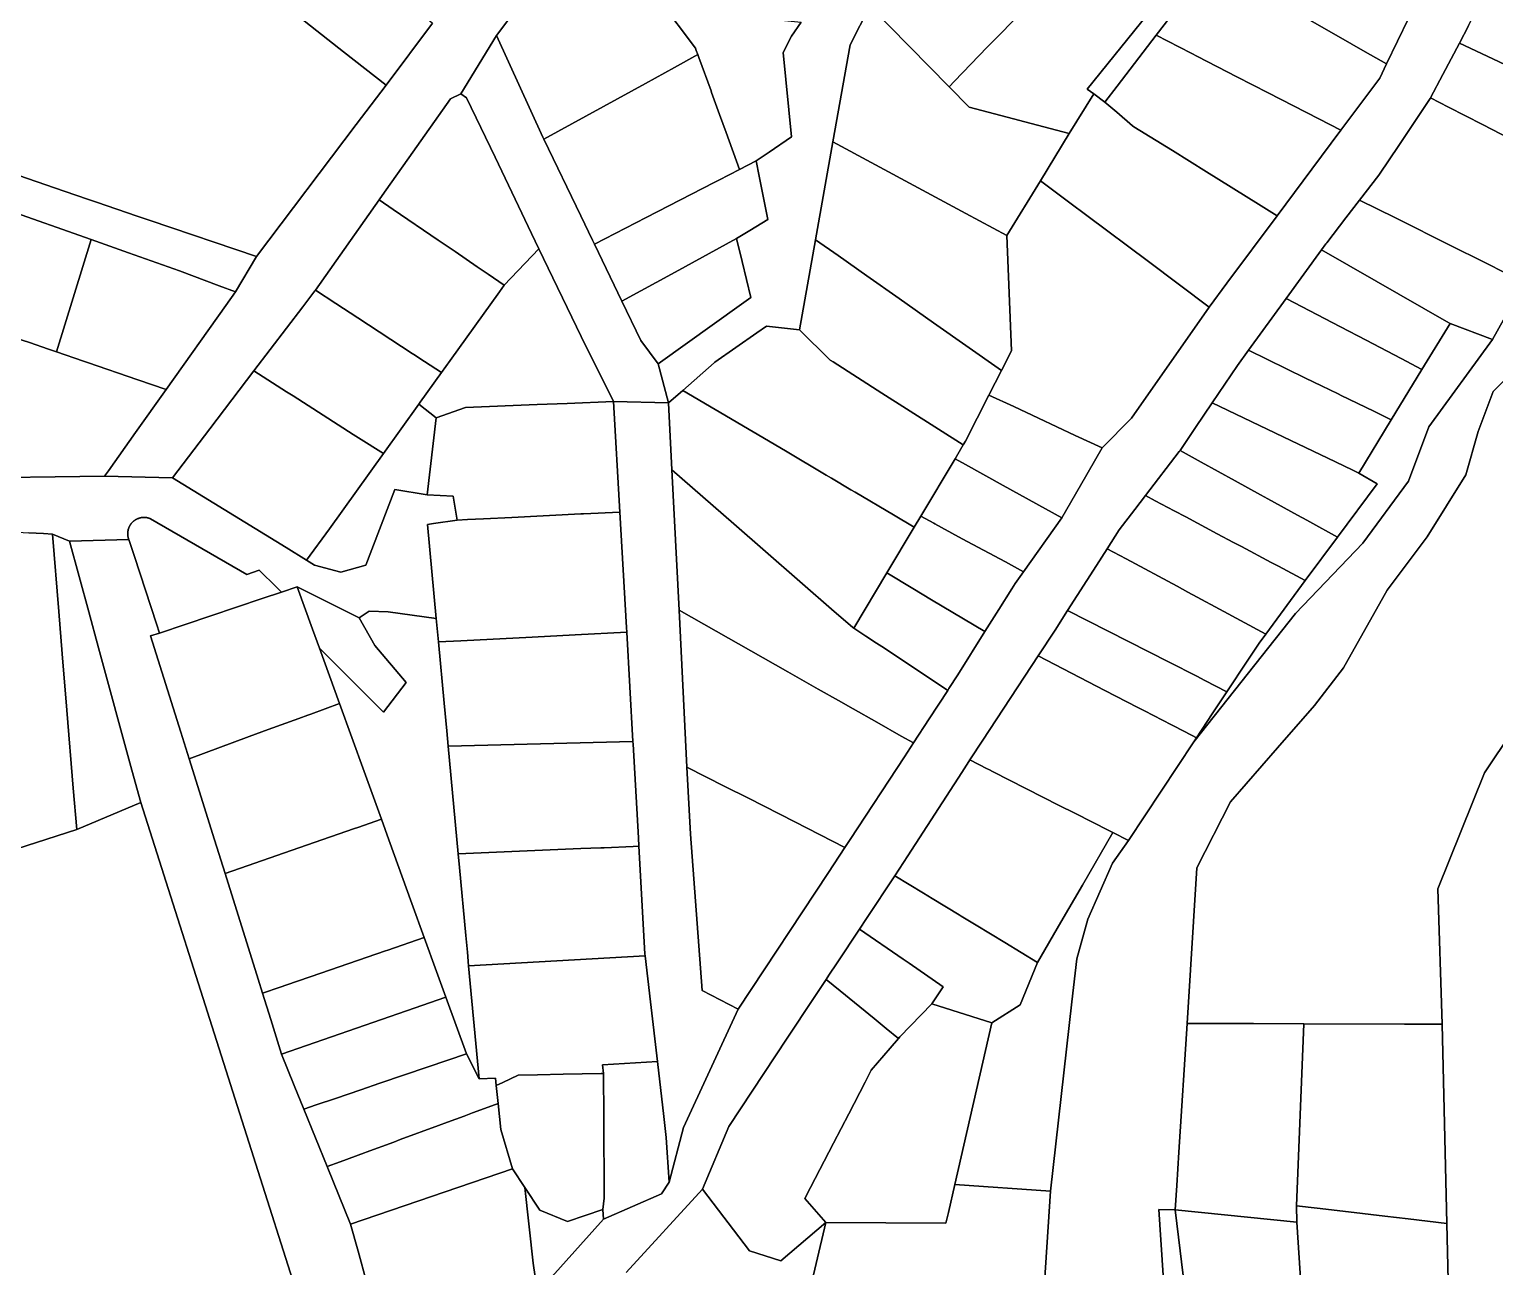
# Model space of a CAD drawing. Header units: inches. Extents: x 469449 to 472390, y 1000542 to 1004361.
# Drawn here: x 470752 to 470988.2, y 1001834.2 to 1002033.8 of the extents above; entities that cross this region are included whole.
import ezdxf

# ---------------------------------------------------------------- set-up
doc = ezdxf.new("R2010")
doc.units = ezdxf.units.IN
doc.header["$MEASUREMENT"] = 0
doc.layers.add('Gulele_10_07_New_Parcel', color=7, linetype='Continuous')

msp = doc.modelspace()

# ---------------------------------------------------------------- linework, layer by layer
at = {"layer": 'Gulele_10_07_New_Parcel'}
for points in [[(470950.44, 1002058.22), (470946.91, 1002055.41), (470944.09, 1002051.16), (470941.6, 1002044.83), (470941.26, 1002044.27), (470936.75, 1002036.85), (470933.63, 1002032.79), (470927.34, 1002024.6), (470925.36, 1002022.02), (470923.58, 1002023.34), (470922.55, 1002024.11), (470933.36, 1002037.55), (470930.19, 1002041), (470938.59, 1002049.94), (470947.86, 1002059.8)], [(470901.15, 1002025.38), (470900.29, 1002024.48), (470887.47, 1002037.48), (470887.56, 1002037.65), (470897.27, 1002049.04), (470900.69, 1002053.04), (470901.4, 1002053.79), (470904.6, 1002050.51), (470908.97, 1002046.03), (470910.3, 1002044.67), (470912.26, 1002042.66), (470915.06, 1002039.79), (470908.64, 1002033.14), (470906.43, 1002030.85)], [(470851.33, 1002025.04), (470834.94, 1002016.03), (470834.79, 1002016.34), (470827.29, 1002032.73), (470839.97, 1002049.68), (470850.34, 1002041.5), (470852.59, 1002039.72), (470852.72, 1002039.56), (470853.62, 1002038.36), (470859.38, 1002030.71), (470859.51, 1002030.35), (470859.76, 1002029.67), (470856.01, 1002027.61)], [(470977.85, 1002042.88), (470970.78, 1002028.16), (470967.36, 1002030.12), (470963.06, 1002032.58), (470959.91, 1002034.38), (470955.54, 1002036.87), (470960.38, 1002045.57), (470962.52, 1002049.43), (470963.39, 1002050.97), (470974.96, 1002044.49)], [(470817.02, 1002034.72), (470809.51, 1002024.77), (470802.67, 1002030.13), (470798.33, 1002033.53), (470795.29, 1002035.92), (470797.5, 1002038.7), (470804.88, 1002048), (470806.69, 1002044.18), (470807.01, 1002043.5)], [(470923.58, 1002023.34), (470919.65, 1002016.94), (470903.5, 1002021.22), (470900.29, 1002024.48), (470901.15, 1002025.38), (470906.43, 1002030.85), (470908.64, 1002033.14), (470915.06, 1002039.79), (470917.54, 1002042.35), (470923.04, 1002048.05), (470923.21, 1002047.89), (470924.11, 1002047), (470928.81, 1002042.37), (470930.19, 1002041), (470933.36, 1002037.55), (470922.55, 1002024.11)], [(471013.4, 1002030.3), (471005.53, 1002020.67), (471000.21, 1002023.18), (470996.84, 1002024.78), (470989.07, 1002028.45), (470988.83, 1002028.56), (470982.53, 1002031.54), (470984.01, 1002034.33), (470990.86, 1002048.66), (471020, 1002039.03), (471018.51, 1002036.56)], [(470969.69, 1002025.89), (470963.41, 1002017.47), (470959.88, 1002019.29), (470951.68, 1002023.51), (470946.64, 1002026.1), (470940.33, 1002029.35), (470939.28, 1002029.88), (470933.63, 1002032.79), (470936.75, 1002036.85), (470941.26, 1002044.27), (470941.6, 1002044.83), (470941.98, 1002044.62), (470946.91, 1002041.8), (470949.23, 1002040.48), (470955.54, 1002036.87), (470959.91, 1002034.38), (470963.06, 1002032.58), (470967.36, 1002030.12), (470970.78, 1002028.16)], [(470869.18, 1002012.54), (470866.5, 1002011.16), (470864.32, 1002017.13), (470863.28, 1002020.01), (470861.98, 1002023.57), (470861.89, 1002023.81), (470859.92, 1002029.23), (470859.76, 1002029.67), (470859.51, 1002030.35), (470859.38, 1002030.71), (470853.62, 1002038.36), (470852.72, 1002039.56), (470855.07, 1002042.31), (470856.37, 1002041.09), (470861.01, 1002036.76), (470861.39, 1002036.4), (470876.41, 1002034.88), (470874.88, 1002032.67), (470873.51, 1002030), (470874.88, 1002016.43), (470871.27, 1002013.96)], [(470914.99, 1002009.34), (470909.57, 1002000.49), (470902.98, 1002004.04), (470895.27, 1002008.19), (470881.54, 1002015.59), (470884.32, 1002031.24), (470887.47, 1002037.48), (470900.29, 1002024.48), (470903.5, 1002021.22), (470919.65, 1002016.94)], [(470834.94, 1002016.03), (470840.9, 1002003.68), (470842.78, 1001999.76), (470843.1, 1001999.11), (470847.52, 1001989.94), (470850.58, 1001983.59), (470853.39, 1001979.84), (470855.04, 1001973.51), (470846.19, 1001973.74), (470840.94, 1001984.23), (470834.16, 1001998.36), (470832.97, 1002000.84), (470830.33, 1002006.35), (470827.08, 1002013.12), (470822.48, 1002022.69), (470821.55, 1002023.34), (470827.29, 1002032.73), (470834.79, 1002016.34)], [(470958.73, 1002011.21), (470953.14, 1002003.69), (470950.17, 1002005.54), (470941.76, 1002010.77), (470936.26, 1002014.2), (470930.06, 1002018.05), (470929.81, 1002018.21), (470927.29, 1002020.37), (470925.36, 1002022.02), (470927.34, 1002024.6), (470933.63, 1002032.79), (470939.28, 1002029.88), (470940.33, 1002029.35), (470946.64, 1002026.1), (470951.68, 1002023.51), (470959.88, 1002019.29), (470963.41, 1002017.47)], [(471004.23, 1002016.63), (471001.61, 1002010.54), (470996.23, 1002013.3), (470992.3, 1002015.3), (470986.25, 1002018.4), (470980.76, 1002021.21), (470977.86, 1002022.69), (470979.85, 1002026.46), (470982.53, 1002031.54), (470988.83, 1002028.56), (470989.07, 1002028.45), (470996.84, 1002024.78), (471000.21, 1002023.18), (471005.53, 1002020.67)], [(470851.45, 1002003.41), (470843.1, 1001999.11), (470842.78, 1001999.76), (470840.9, 1002003.68), (470834.94, 1002016.03), (470851.33, 1002025.04), (470856.01, 1002027.61), (470859.76, 1002029.67), (470859.92, 1002029.23), (470861.89, 1002023.81), (470861.98, 1002023.57), (470863.28, 1002020.01), (470864.32, 1002017.13), (470866.5, 1002011.16), (470863.14, 1002009.43), (470862.4, 1002009.05)], [(470834.16, 1001998.36), (470828.57, 1001992.5), (470825.97, 1001994.27), (470824.2, 1001995.48), (470820.65, 1001997.9), (470817.91, 1001999.77), (470810.67, 1002004.71), (470808.39, 1002006.26), (470809.24, 1002007.47), (470813.18, 1002013.05), (470819.89, 1002022.55), (470821.55, 1002023.34), (470822.48, 1002022.69), (470827.08, 1002013.12), (470830.33, 1002006.35), (470832.97, 1002000.84)], [(470945.04, 1001992.8), (470942.2, 1001988.97), (470932.41, 1001996.3), (470922.49, 1002003.73), (470919.73, 1002005.79), (470918.02, 1002007.07), (470914.99, 1002009.34), (470919.65, 1002016.94), (470923.58, 1002023.34), (470925.36, 1002022.02), (470927.29, 1002020.37), (470929.81, 1002018.21), (470930.06, 1002018.05), (470936.26, 1002014.2), (470941.76, 1002010.77), (470950.17, 1002005.54), (470953.14, 1002003.69)], [(470996.52, 1001999.36), (470992.99, 1001992.98), (470991.89, 1001993.53), (470990.24, 1001994.35), (470986.4, 1001996.26), (470981.2, 1001998.86), (470972.22, 1002003.34), (470966.45, 1002006.21), (470969.52, 1002010.21), (470969.65, 1002010.41), (470972.75, 1002015.03), (470974.26, 1002017.29), (470975.44, 1002019.06), (470977.81, 1002022.6), (470977.86, 1002022.69), (470980.76, 1002021.21), (470986.25, 1002018.4), (470992.3, 1002015.3), (470996.23, 1002013.3), (471001.61, 1002010.54), (471000.49, 1002007.93)], [(470735.5, 1002015.3), (470757.61, 1002007.65), (470761.52, 1002006.3), (470762.82, 1002005.86), (470769.36, 1002003.64), (470771.48, 1002002.92), (470788.62, 1001997.11), (470785.24, 1001991.4), (470782.58, 1001992.4), (470776.19, 1001994.81), (470775.32, 1001995.12), (470772.58, 1001996.09), (470768, 1001997.72), (470761.97, 1001999.86), (470747.97, 1002004.83), (470740.4, 1002007.51), (470738.91, 1002008.04), (470737.19, 1002008.65), (470725.18, 1002012.92), (470719.96, 1002014.77), (470721.71, 1002020.08)], [(470910.33, 1001981.93), (470908.7, 1001978.72), (470897.77, 1001986.43), (470892.2, 1001990.35), (470886.99, 1001994.02), (470882.37, 1001997.28), (470878.75, 1001999.83), (470881.54, 1002015.59), (470895.27, 1002008.19), (470902.98, 1002004.04), (470909.57, 1002000.49)], [(470856.09, 1001994.61), (470847.52, 1001989.94), (470843.1, 1001999.11), (470851.45, 1002003.41), (470862.4, 1002009.05), (470863.14, 1002009.43), (470866.5, 1002011.16), (470869.18, 1002012.54), (470869.67, 1002010.09), (470871.06, 1002003.11), (470868.15, 1002001.32), (470866.01, 1002000.01)], [(470929.69, 1001971.07), (470924.93, 1001966.25), (470920.62, 1001968.27), (470914.66, 1001971.06), (470910.7, 1001972.91), (470906.7, 1001974.78), (470908.7, 1001978.72), (470910.33, 1001981.93), (470909.57, 1002000.49), (470914.99, 1002009.34), (470918.02, 1002007.07), (470919.73, 1002005.79), (470922.49, 1002003.73), (470932.41, 1001996.3), (470942.2, 1001988.97)], [(470761.97, 1001999.86), (470756.4, 1001981.74), (470755.07, 1001982.2), (470752.01, 1001983.23), (470749.48, 1001984.08), (470748.13, 1001984.53), (470742.65, 1001986.36), (470741.85, 1001986.63), (470743.32, 1001990.98), (470743.79, 1001992.39), (470746.6, 1002000.75), (470746.85, 1002001.49), (470747.97, 1002004.83)], [(470819.14, 1001979.38), (470818.44, 1001978.4), (470814.78, 1001980.8), (470814.23, 1001981.16), (470813.71, 1001981.5), (470804.95, 1001987.23), (470801.43, 1001989.54), (470798.12, 1001991.71), (470808.39, 1002006.26), (470810.67, 1002004.71), (470817.91, 1001999.77), (470820.65, 1001997.9), (470824.2, 1001995.48), (470825.97, 1001994.27), (470828.57, 1001992.5), (470827.8, 1001991.43), (470819.83, 1001980.34)], [(470990.64, 1001988.74), (470987.87, 1001983.73), (470981.02, 1001986.32), (470980.43, 1001986.66), (470969.12, 1001993.13), (470960.32, 1001998.17), (470961.02, 1001999.14), (470961.17, 1001999.33), (470964.24, 1002003.33), (470966.45, 1002006.21), (470972.22, 1002003.34), (470981.2, 1001998.86), (470986.4, 1001996.26), (470990.24, 1001994.35), (470991.89, 1001993.53), (470992.99, 1001992.98)], [(470783.7, 1001989.24), (470774.05, 1001975.66), (470769.47, 1001977.24), (470761.36, 1001980.03), (470760.74, 1001980.25), (470756.4, 1001981.74), (470761.97, 1001999.86), (470768, 1001997.72), (470772.58, 1001996.09), (470775.32, 1001995.12), (470776.19, 1001994.81), (470782.58, 1001992.4), (470785.24, 1001991.4)], [(470866.82, 1001989.43), (470853.39, 1001979.84), (470850.58, 1001983.59), (470847.52, 1001989.94), (470856.09, 1001994.61), (470866.01, 1002000.01), (470866.9, 1001996.34), (470868.32, 1001990.5)], [(470902.92, 1001967.33), (470902.56, 1001966.74), (470889.45, 1001975.09), (470881.58, 1001980.11), (470881.08, 1001980.42), (470876.17, 1001985.3), (470878.75, 1001999.83), (470882.37, 1001997.28), (470886.99, 1001994.02), (470892.2, 1001990.35), (470897.77, 1001986.43), (470908.7, 1001978.72), (470906.7, 1001974.78)], [(470822.3, 1001972.76), (470817.56, 1001971.1), (470814.79, 1001973.31), (470815.02, 1001973.63), (470818.44, 1001978.4), (470819.14, 1001979.38), (470819.83, 1001980.34), (470827.8, 1001991.43), (470828.57, 1001992.5), (470834.16, 1001998.36), (470840.94, 1001984.23), (470846.19, 1001973.74), (470838.73, 1001973.44), (470833.89, 1001973.24)], [(470981.02, 1001986.32), (470976.5, 1001978.91), (470973.16, 1001980.65), (470967.48, 1001983.61), (470963.35, 1001985.77), (470954.6, 1001990.33), (470960.32, 1001998.17), (470969.12, 1001993.13), (470980.43, 1001986.66)], [(470814.79, 1001973.31), (470809.07, 1001965.35), (470805.09, 1001967.89), (470804.23, 1001968.44), (470794.53, 1001974.63), (470793.45, 1001975.32), (470788.21, 1001978.66), (470796.08, 1001989.02), (470798.04, 1001991.6), (470798.12, 1001991.71), (470801.43, 1001989.54), (470804.95, 1001987.23), (470813.71, 1001981.5), (470814.23, 1001981.16), (470814.78, 1001980.8), (470818.44, 1001978.4), (470815.02, 1001973.63)], [(470976.5, 1001978.91), (470971.55, 1001970.8), (470968.73, 1001972.17), (470963.48, 1001974.73), (470962.98, 1001974.97), (470960.32, 1001976.27), (470957.73, 1001977.52), (470948.53, 1001982), (470954.6, 1001990.33), (470963.35, 1001985.77), (470967.48, 1001983.61), (470973.16, 1001980.65)], [(470895.7, 1001955.25), (470894.65, 1001953.5), (470891.29, 1001955.48), (470885.15, 1001959.11), (470884.45, 1001959.52), (470881.33, 1001961.37), (470880.48, 1001961.87), (470873.89, 1001965.76), (470857.34, 1001975.54), (470862.4, 1001979.99), (470862.52, 1001980.08), (470869.29, 1001984.82), (470870.84, 1001985.9), (470876.17, 1001985.3), (470881.08, 1001980.42), (470881.58, 1001980.11), (470889.45, 1001975.09), (470902.56, 1001966.74), (470901.23, 1001964.51)], [(470987.87, 1001983.73), (470977.61, 1001969.64), (470974.32, 1001960.91), (470966.99, 1001950.92), (470956.11, 1001939.54), (470939.72, 1001918.88), (470940.15, 1001919.52), (470942.69, 1001923.37), (470945.05, 1001926.95), (470948.32, 1001931.89), (470950.24, 1001934.8), (470951.31, 1001936.25), (470957.69, 1001944.86), (470962.89, 1001951.87), (470969.26, 1001960.48), (470966.31, 1001962.2), (470971.55, 1001970.8), (470976.5, 1001978.91), (470981.02, 1001986.32)], [(470764.13, 1001961.69), (470740.17, 1001961.37), (470743.68, 1001971.6), (470745.77, 1001977.67), (470748.13, 1001984.53), (470749.48, 1001984.08), (470752.01, 1001983.23), (470755.07, 1001982.2), (470756.4, 1001981.74), (470760.74, 1001980.25), (470761.36, 1001980.03), (470769.47, 1001977.24), (470774.05, 1001975.66), (470769.12, 1001968.72), (470764.76, 1001962.58)], [(470971.55, 1001970.8), (470966.31, 1001962.2), (470965.24, 1001962.71), (470961.34, 1001964.59), (470955.36, 1001967.47), (470942.7, 1001973.55), (470946.75, 1001979.56), (470948.53, 1001982), (470957.73, 1001977.52), (470960.32, 1001976.27), (470962.98, 1001974.97), (470963.48, 1001974.73), (470968.73, 1001972.17)], [(470800.37, 1001953.23), (470796.71, 1001948.14), (470793.38, 1001950.19), (470775.1, 1001961.41), (470781.12, 1001969.33), (470788.21, 1001978.66), (470793.45, 1001975.32), (470794.53, 1001974.63), (470804.23, 1001968.44), (470805.09, 1001967.89), (470809.07, 1001965.35)], [(470890.23, 1001946.1), (470884.92, 1001937.2), (470884.69, 1001937.36), (470881.76, 1001939.9), (470870.7, 1001949.54), (470865.58, 1001954), (470855.59, 1001962.71), (470855.04, 1001973.51), (470857.34, 1001975.54), (470873.89, 1001965.76), (470880.48, 1001961.87), (470881.33, 1001961.37), (470884.45, 1001959.52), (470885.15, 1001959.11), (470891.29, 1001955.48), (470894.65, 1001953.5)], [(470921.45, 1001960.2), (470918.46, 1001955), (470909, 1001960.22), (470902.92, 1001963.58), (470901.23, 1001964.51), (470902.56, 1001966.74), (470902.92, 1001967.33), (470906.7, 1001974.78), (470910.7, 1001972.91), (470914.66, 1001971.06), (470920.62, 1001968.27), (470924.93, 1001966.25)], [(470817.56, 1001971.1), (470816.12, 1001958.68), (470810.93, 1001959.53), (470806.26, 1001947.37), (470802.21, 1001946.2), (470797.97, 1001947.36), (470796.71, 1001948.14), (470800.37, 1001953.23), (470809.07, 1001965.35), (470814.79, 1001973.31)], [(470822.64, 1001954.71), (470820.96, 1001954.62), (470820.32, 1001958.47), (470816.12, 1001958.68), (470817.56, 1001971.1), (470822.3, 1001972.76), (470833.89, 1001973.24), (470838.73, 1001973.44), (470846.19, 1001973.74), (470847.21, 1001955.92), (470841.33, 1001955.63), (470840.93, 1001955.61), (470829.79, 1001955.06), (470825.22, 1001954.83)], [(470855.04, 1001973.51), (470855.59, 1001962.71), (470856.74, 1001940.11), (470858.02, 1001914.77), (470858.57, 1001903.96), (470860.45, 1001878.78), (470866.29, 1001875.75), (470857.45, 1001856.7), (470855.16, 1001847.89), (470854.67, 1001855.05), (470854.27, 1001858.47), (470853.25, 1001867.31), (470852.14, 1001876.94), (470851.29, 1001884.34), (470851.25, 1001884.67), (470850.26, 1001902.03), (470850.19, 1001903.38), (470849.33, 1001918.5), (470849.31, 1001918.9), (470848.3, 1001936.55), (470848.26, 1001937.32), (470847.21, 1001955.92), (470846.19, 1001973.74)], [(470969.26, 1001960.48), (470962.89, 1001951.87), (470958.44, 1001954.32), (470957.92, 1001954.6), (470956.42, 1001955.43), (470951.63, 1001958.07), (470950.46, 1001958.71), (470946.41, 1001960.94), (470940.89, 1001963.98), (470937.5, 1001965.84), (470939.98, 1001969.53), (470942.7, 1001973.55), (470955.36, 1001967.47), (470961.34, 1001964.59), (470965.24, 1001962.71), (470966.31, 1001962.2)], [(470918.46, 1001955), (470912.28, 1001946.28), (470909.34, 1001947.87), (470903.2, 1001951.19), (470901.81, 1001951.94), (470897.95, 1001954.03), (470897.8, 1001954.11), (470895.7, 1001955.25), (470901.23, 1001964.51), (470902.92, 1001963.58), (470909, 1001960.22)], [(470962.89, 1001951.87), (470957.69, 1001944.86), (470953.36, 1001947.17), (470952.21, 1001947.78), (470947.38, 1001950.35), (470946.2, 1001950.97), (470946.1, 1001951.03), (470943.5, 1001952.41), (470938.41, 1001955.12), (470936.56, 1001956.1), (470933.48, 1001957.73), (470931.93, 1001958.56), (470937.37, 1001965.66), (470937.5, 1001965.84), (470940.89, 1001963.98), (470946.41, 1001960.94), (470950.46, 1001958.71), (470951.63, 1001958.07), (470956.42, 1001955.43), (470957.92, 1001954.6), (470958.44, 1001954.32)], [(470897.04, 1001922.55), (470894.51, 1001918.68), (470892.57, 1001919.78), (470888.63, 1001922.02), (470884.79, 1001924.19), (470882.44, 1001925.53), (470879.17, 1001927.38), (470874.3, 1001930.14), (470856.74, 1001940.11), (470855.59, 1001962.71), (470865.58, 1001954), (470870.7, 1001949.54), (470881.76, 1001939.9), (470884.69, 1001937.36), (470884.92, 1001937.2), (470886.84, 1001935.92), (470888.59, 1001934.76), (470889.42, 1001934.21), (470897.44, 1001928.89), (470900.06, 1001927.15)], [(470957.69, 1001944.86), (470951.31, 1001936.25), (470943.87, 1001940.25), (470940.24, 1001942.21), (470938.74, 1001943.01), (470937.03, 1001943.94), (470928.83, 1001948.35), (470925.76, 1001950.01), (470927.71, 1001953.06), (470930.21, 1001956.32), (470931.93, 1001958.56), (470933.48, 1001957.73), (470936.56, 1001956.1), (470938.41, 1001955.12), (470943.5, 1001952.41), (470946.1, 1001951.03), (470946.2, 1001950.97), (470947.38, 1001950.35), (470952.21, 1001947.78), (470953.36, 1001947.17)], [(470771.54, 1001954.83), (470787.08, 1001945.82), (470789.03, 1001946.55), (470791.88, 1001943.74), (470792.65, 1001942.99), (470789.56, 1001941.95), (470772.96, 1001936.4), (470772.48, 1001937.87), (470768.93, 1001948.75), (470768.02, 1001951.51), (470768.01, 1001951.56), (470767.99, 1001951.6), (470767.98, 1001951.64), (470767.97, 1001951.69), (470767.95, 1001951.73), (470767.94, 1001951.78), (470767.93, 1001951.82), (470767.92, 1001951.86), (470767.91, 1001951.91), (470767.9, 1001951.95), (470767.9, 1001952), (470767.89, 1001952.05), (470767.88, 1001952.09), (470767.88, 1001952.14), (470767.87, 1001952.18), (470767.87, 1001952.23), (470767.87, 1001952.27), (470767.86, 1001952.32), (470767.86, 1001952.37), (470767.86, 1001952.41), (470767.86, 1001952.46), (470767.86, 1001952.5), (470767.87, 1001952.55), (470767.87, 1001952.59), (470767.87, 1001952.64), (470767.88, 1001952.69), (470767.88, 1001952.73), (470767.89, 1001952.78), (470767.89, 1001952.82), (470767.9, 1001952.87), (470767.91, 1001952.91), (470767.92, 1001952.96), (470767.93, 1001953), (470767.94, 1001953.05), (470767.95, 1001953.09), (470767.96, 1001953.14), (470767.98, 1001953.18), (470767.99, 1001953.22), (470768, 1001953.27), (470768.02, 1001953.31), (470768.03, 1001953.35), (470768.05, 1001953.4), (470768.07, 1001953.44), (470768.09, 1001953.48), (470768.11, 1001953.52), (470768.13, 1001953.56), (470768.15, 1001953.6), (470768.17, 1001953.65), (470768.19, 1001953.69), (470768.21, 1001953.73), (470768.23, 1001953.77), (470768.26, 1001953.8), (470768.28, 1001953.84), (470768.31, 1001953.88), (470768.33, 1001953.92), (470768.36, 1001953.96), (470768.39, 1001953.99), (470768.42, 1001954.03), (470768.44, 1001954.07), (470768.47, 1001954.1), (470768.5, 1001954.14), (470768.53, 1001954.17), (470768.56, 1001954.21), (470768.6, 1001954.24), (470768.63, 1001954.27), (470768.66, 1001954.3), (470768.69, 1001954.34), (470768.73, 1001954.37), (470768.76, 1001954.4), (470768.8, 1001954.43), (470768.83, 1001954.46), (470768.87, 1001954.49), (470768.9, 1001954.51), (470768.94, 1001954.54), (470768.98, 1001954.57), (470769.01, 1001954.59), (470769.05, 1001954.62), (470769.09, 1001954.64), (470769.13, 1001954.67), (470769.17, 1001954.69), (470769.21, 1001954.71), (470769.25, 1001954.74), (470769.29, 1001954.76), (470769.33, 1001954.78), (470769.37, 1001954.8), (470769.41, 1001954.82), (470769.46, 1001954.84), (470769.5, 1001954.85), (470769.54, 1001954.87), (470769.58, 1001954.89), (470769.63, 1001954.9), (470769.67, 1001954.92), (470769.72, 1001954.93), (470769.76, 1001954.94), (470769.8, 1001954.96), (470769.85, 1001954.97), (470769.89, 1001954.98), (470769.94, 1001954.99), (470769.98, 1001955), (470770.03, 1001955.01), (470770.07, 1001955.01), (470770.12, 1001955.02), (470770.16, 1001955.03), (470770.21, 1001955.03), (470770.25, 1001955.04), (470770.3, 1001955.04), (470770.35, 1001955.04), (470770.39, 1001955.05), (470770.44, 1001955.05), (470770.48, 1001955.05), (470770.53, 1001955.05), (470770.57, 1001955.05), (470770.62, 1001955.04), (470770.67, 1001955.04), (470770.71, 1001955.04), (470770.76, 1001955.03), (470770.8, 1001955.03), (470770.85, 1001955.02), (470770.89, 1001955.02), (470770.94, 1001955.01), (470770.98, 1001955), (470771.03, 1001954.99), (470771.07, 1001954.98), (470771.12, 1001954.97), (470771.16, 1001954.96), (470771.21, 1001954.95), (470771.25, 1001954.94), (470771.3, 1001954.92), (470771.34, 1001954.91), (470771.38, 1001954.89), (470771.43, 1001954.88), (470771.47, 1001954.86), (470771.51, 1001954.84)], [(470821.54, 1001935.16), (470817.96, 1001934.97), (470817.6, 1001938.76), (470816.19, 1001953.91), (470817.18, 1001954.06), (470820.96, 1001954.62), (470822.64, 1001954.71), (470825.22, 1001954.83), (470829.79, 1001955.06), (470840.93, 1001955.61), (470841.33, 1001955.63), (470847.21, 1001955.92), (470848.26, 1001937.32), (470848.3, 1001936.55), (470839.97, 1001936.12), (470833.07, 1001935.76)], [(470908.31, 1001940.22), (470906.05, 1001936.64), (470897.45, 1001941.78), (470894.44, 1001943.58), (470890.23, 1001946.1), (470894.65, 1001953.5), (470895.7, 1001955.25), (470897.8, 1001954.11), (470897.95, 1001954.03), (470901.81, 1001951.94), (470903.2, 1001951.19), (470909.34, 1001947.87), (470912.28, 1001946.28), (470910.93, 1001944.37), (470910.41, 1001943.55)], [(470759.64, 1001904.72), (470738.43, 1001897.88), (470738.34, 1001905.43), (470738.31, 1001907.67), (470738.21, 1001917.1), (470738.15, 1001922.31), (470738.08, 1001928.18), (470738.07, 1001928.93), (470738.06, 1001929.22), (470737.43, 1001942.69), (470736.93, 1001953.42), (470751.9, 1001952.57), (470754.29, 1001952.44), (470755.72, 1001952.36), (470756.75, 1001939.87), (470757.31, 1001933.04), (470758.06, 1001923.97), (470759.09, 1001911.39)], [(470769.96, 1001909.06), (470759.64, 1001904.72), (470759.09, 1001911.39), (470758.06, 1001923.97), (470757.31, 1001933.04), (470756.75, 1001939.87), (470755.72, 1001952.36), (470758.5, 1001951.22), (470761.6, 1001939.8), (470763.17, 1001934.04), (470768.53, 1001914.32)], [(470948.32, 1001931.89), (470945.05, 1001926.95), (470941.51, 1001928.76), (470940.19, 1001929.43), (470935.76, 1001931.7), (470919.38, 1001940.06), (470924.04, 1001947.32), (470925.76, 1001950.01), (470928.83, 1001948.35), (470937.03, 1001943.94), (470938.74, 1001943.01), (470940.24, 1001942.21), (470943.87, 1001940.25), (470951.31, 1001936.25), (470950.24, 1001934.8)], [(470900.25, 1001927.45), (470900.06, 1001927.15), (470897.44, 1001928.89), (470889.42, 1001934.21), (470888.59, 1001934.76), (470886.84, 1001935.92), (470884.92, 1001937.2), (470890.23, 1001946.1), (470894.44, 1001943.58), (470897.45, 1001941.78), (470906.05, 1001936.64), (470901.66, 1001929.68)], [(470787.46, 1001919.72), (470777.75, 1001916.15), (470776.42, 1001920.41), (470771.56, 1001935.93), (470772.96, 1001936.4), (470789.56, 1001941.95), (470792.65, 1001942.99), (470795.19, 1001943.84), (470797.65, 1001937.04), (470798.76, 1001933.97), (470802, 1001925.05), (470797.36, 1001923.35), (470796.88, 1001923.17), (470795.44, 1001922.64), (470790.51, 1001920.84)], [(470805.15, 1001938.88), (470807.71, 1001934.4), (470812.77, 1001928.41), (470809.07, 1001923.64), (470798.76, 1001933.97), (470797.65, 1001937.04), (470795.19, 1001943.84)], [(470817.6, 1001938.76), (470817.96, 1001934.97), (470818.88, 1001925.1), (470819.29, 1001920.62), (470819.52, 1001918.16), (470821.14, 1001900.83), (470821.34, 1001898.63), (470822.37, 1001887.65), (470822.62, 1001884.93), (470822.82, 1001882.76), (470824.52, 1001864.55), (470822.45, 1001868.57), (470819.15, 1001877.7), (470817.65, 1001881.84), (470815.66, 1001887.33), (470813.67, 1001892.81), (470809.96, 1001903.06), (470808.76, 1001906.37), (470805.97, 1001914.09), (470802, 1001925.05), (470798.76, 1001933.97), (470809.07, 1001923.64), (470812.77, 1001928.41), (470807.71, 1001934.4), (470805.15, 1001938.88), (470806.79, 1001939.95), (470809.85, 1001939.81)], [(470884.32, 1001903.12), (470883.48, 1001901.85), (470875.38, 1001905.96), (470867.91, 1001909.76), (470864.14, 1001911.67), (470858.02, 1001914.77), (470856.74, 1001940.11), (470874.3, 1001930.14), (470879.17, 1001927.38), (470882.44, 1001925.53), (470884.79, 1001924.19), (470888.63, 1001922.02), (470892.57, 1001919.78), (470894.51, 1001918.68), (470893.06, 1001916.46)], [(470942.69, 1001923.37), (470940.15, 1001919.52), (470939.44, 1001919.89), (470936.46, 1001921.43), (470936.14, 1001921.6), (470931.76, 1001923.87), (470930.72, 1001924.4), (470925.4, 1001927.15), (470914.63, 1001932.73), (470917.35, 1001936.88), (470919.38, 1001940.06), (470935.76, 1001931.7), (470940.19, 1001929.43), (470941.51, 1001928.76), (470945.05, 1001926.95)], [(470849.31, 1001918.9), (470819.52, 1001918.16), (470819.29, 1001920.62), (470818.88, 1001925.1), (470817.96, 1001934.97), (470821.54, 1001935.16), (470833.07, 1001935.76), (470839.97, 1001936.12), (470848.3, 1001936.55)], [(470939.72, 1001918.88), (470929.21, 1001902.95), (470926.67, 1001904.24), (470926.14, 1001904.51), (470920.52, 1001907.37), (470918.04, 1001908.62), (470907.4, 1001914.03), (470906.7, 1001914.38), (470906.4, 1001914.53), (470903.62, 1001915.95), (470905.71, 1001919.14), (470914.63, 1001932.73), (470925.4, 1001927.15), (470930.72, 1001924.4), (470931.76, 1001923.87), (470936.14, 1001921.6), (470936.46, 1001921.43), (470939.44, 1001919.89), (470940.15, 1001919.52)], [(470796.69, 1001902.2), (470783.55, 1001897.66), (470781.85, 1001903.09), (470777.75, 1001916.15), (470787.46, 1001919.72), (470790.51, 1001920.84), (470795.44, 1001922.64), (470796.88, 1001923.17), (470797.36, 1001923.35), (470802, 1001925.05), (470805.97, 1001914.09), (470808.76, 1001906.37), (470804.98, 1001905.06), (470804.42, 1001904.87)], [(470840.88, 1001901.64), (470821.14, 1001900.83), (470819.52, 1001918.16), (470849.31, 1001918.9), (470849.33, 1001918.5), (470850.19, 1001903.38), (470850.26, 1001902.03), (470849.32, 1001901.99), (470844.66, 1001901.8), (470844.13, 1001901.78)], [(470918.26, 1001889.79), (470914.5, 1001883.31), (470909.23, 1001886.51), (470904.66, 1001889.28), (470902.19, 1001890.78), (470901.9, 1001890.96), (470897.52, 1001893.62), (470896.13, 1001894.46), (470891.5, 1001897.27), (470893.61, 1001900.51), (470902.3, 1001913.92), (470903.45, 1001915.7), (470903.62, 1001915.95), (470906.4, 1001914.53), (470906.7, 1001914.38), (470907.4, 1001914.03), (470918.04, 1001908.62), (470920.52, 1001907.37), (470926.14, 1001904.51), (470926.67, 1001904.24), (470921.75, 1001895.78)], [(470880.81, 1001897.8), (470866.29, 1001875.75), (470860.45, 1001878.78), (470858.57, 1001903.96), (470858.02, 1001914.77), (470864.14, 1001911.67), (470867.91, 1001909.76), (470875.38, 1001905.96), (470883.48, 1001901.85)], [(470798.86, 1001818.14), (470774.52, 1001815.57), (470773.22, 1001815.68), (470727.17, 1001819.5), (470704.97, 1001821.34), (470700.91, 1001835.3), (470724.97, 1001847.76), (470725.9, 1001866.2), (470727.2, 1001888.2), (470727.25, 1001888.98), (470738.43, 1001897.88), (470759.64, 1001904.72), (470769.96, 1001909.06)], [(470792.46, 1001879.32), (470789.6, 1001878.33), (470788.89, 1001880.59), (470783.55, 1001897.66), (470796.69, 1001902.2), (470804.42, 1001904.87), (470804.98, 1001905.06), (470808.76, 1001906.37), (470809.96, 1001903.06), (470813.67, 1001892.81), (470815.66, 1001887.33), (470809.77, 1001885.3), (470809.41, 1001885.17), (470798.97, 1001881.57), (470793.51, 1001879.68)], [(470929.21, 1001902.95), (470926.61, 1001899.32), (470922.63, 1001890.27), (470920.85, 1001883.86), (470920.06, 1001876.96), (470916.63, 1001846.43), (470901.2, 1001847.51), (470907.16, 1001873.56), (470911.72, 1001876.44), (470914.5, 1001883.31), (470918.26, 1001889.79), (470921.75, 1001895.78), (470926.67, 1001904.24)], [(470851.29, 1001884.34), (470822.82, 1001882.76), (470822.62, 1001884.93), (470822.37, 1001887.65), (470821.34, 1001898.63), (470821.14, 1001900.83), (470840.88, 1001901.64), (470844.13, 1001901.78), (470844.66, 1001901.8), (470849.32, 1001901.99), (470850.26, 1001902.03), (470851.25, 1001884.67)], [(470911.72, 1001876.44), (470907.16, 1001873.56), (470897.48, 1001876.62), (470899.3, 1001879.38), (470893.81, 1001883.16), (470892.86, 1001883.82), (470885.81, 1001888.67), (470886.96, 1001890.4), (470891.5, 1001897.27), (470896.13, 1001894.46), (470897.52, 1001893.62), (470901.9, 1001890.96), (470902.19, 1001890.78), (470904.66, 1001889.28), (470909.23, 1001886.51), (470914.5, 1001883.31)], [(470812.79, 1001875.49), (470792.68, 1001868.51), (470790.92, 1001874.12), (470789.6, 1001878.33), (470792.46, 1001879.32), (470793.51, 1001879.68), (470798.97, 1001881.57), (470809.41, 1001885.17), (470809.77, 1001885.3), (470815.66, 1001887.33), (470817.65, 1001881.84), (470819.15, 1001877.7)], [(470892.33, 1001871.3), (470892.1, 1001871.03), (470890.1, 1001872.67), (470888.2, 1001874.23), (470882.73, 1001878.7), (470880.45, 1001880.57), (470880.9, 1001881.25), (470882.21, 1001883.23), (470885.81, 1001888.67), (470892.86, 1001883.82), (470893.81, 1001883.16), (470899.3, 1001879.38), (470897.48, 1001876.62)], [(470830.82, 1001865.12), (470828.32, 1001863.96), (470827.27, 1001863.46), (470827.15, 1001864.62), (470824.52, 1001864.55), (470822.82, 1001882.76), (470851.29, 1001884.34), (470852.14, 1001876.94), (470853.25, 1001867.31), (470844.41, 1001866.79), (470844.56, 1001865.41), (470844.16, 1001865.4), (470838.07, 1001865.27), (470833.9, 1001865.19)], [(470880.4, 1001841.38), (470873.14, 1001835.18), (470868.08, 1001836.82), (470860.54, 1001846.72), (470864.74, 1001856.83), (470872.28, 1001868.23), (470874.16, 1001871.06), (470878.4, 1001877.47), (470880.45, 1001880.57), (470882.73, 1001878.7), (470888.2, 1001874.23), (470890.1, 1001872.67), (470892.1, 1001871.03), (470890.78, 1001869.49), (470887.72, 1001865.91), (470886.72, 1001863.97), (470884.09, 1001858.89), (470881.64, 1001854.17), (470877.93, 1001847.01), (470877.02, 1001845.24)], [(470798.26, 1001860.31), (470796.28, 1001859.64), (470794.72, 1001863.47), (470792.68, 1001868.51), (470812.79, 1001875.49), (470819.15, 1001877.7), (470822.45, 1001868.57), (470816.32, 1001866.47), (470808.52, 1001863.81), (470805.45, 1001862.77), (470801.36, 1001861.37)], [(470899.96, 1001842.12), (470899.76, 1001841.23), (470880.4, 1001841.38), (470877.02, 1001845.24), (470877.93, 1001847.01), (470881.64, 1001854.17), (470884.09, 1001858.89), (470886.72, 1001863.97), (470887.72, 1001865.91), (470890.78, 1001869.49), (470892.1, 1001871.03), (470892.33, 1001871.3), (470897.48, 1001876.62), (470907.16, 1001873.56), (470901.2, 1001847.51), (470900.17, 1001843)], [(470956.27, 1001844.06), (470956.33, 1001841.44), (470936.72, 1001843.42), (470936.98, 1001847.34), (470937.33, 1001852.69), (470938.67, 1001873.46), (470949.34, 1001873.43), (470957.44, 1001873.41)], [(470979.75, 1001873.34), (470980.52, 1001841.21), (470974.27, 1001841.94), (470970.5, 1001842.39), (470964.63, 1001843.08), (470959.58, 1001843.67), (470956.27, 1001844.06), (470957.44, 1001873.41), (470973.66, 1001873.36), (470977.22, 1001873.35)], [(470822.45, 1001868.57), (470824.52, 1001864.55), (470827.15, 1001864.62), (470827.27, 1001863.46), (470827.58, 1001860.53), (470825.98, 1001859.95), (470823.46, 1001859.02), (470822.09, 1001858.52), (470819.43, 1001857.54), (470817.98, 1001857), (470811.78, 1001854.73), (470810.74, 1001854.34), (470806.3, 1001852.71), (470806.02, 1001852.61), (470802.11, 1001851.17), (470800.02, 1001850.4), (470796.28, 1001859.64), (470798.26, 1001860.31), (470801.36, 1001861.37), (470805.45, 1001862.77), (470808.52, 1001863.81), (470816.32, 1001866.47)], [(470844.45, 1001843.48), (470838.76, 1001841.55), (470834.31, 1001843.33), (470831.86, 1001847.02), (470829.87, 1001850.04), (470828.01, 1001856.36), (470827.58, 1001860.53), (470827.27, 1001863.46), (470828.32, 1001863.96), (470830.82, 1001865.12), (470833.9, 1001865.19), (470838.07, 1001865.27), (470844.16, 1001865.4), (470844.56, 1001865.41), (470844.6, 1001858.41), (470844.69, 1001845.31)], [(470844.45, 1001843.48), (470844.69, 1001845.31), (470844.6, 1001858.41), (470844.56, 1001865.41), (470844.41, 1001866.79), (470853.25, 1001867.31), (470854.27, 1001858.47), (470854.67, 1001855.05), (470855.16, 1001847.89), (470853.92, 1001846), (470844.56, 1001841.91)], [(470829.87, 1001850.04), (470803.8, 1001841.09), (470800.02, 1001850.4), (470802.11, 1001851.17), (470806.02, 1001852.61), (470806.3, 1001852.71), (470810.74, 1001854.34), (470811.78, 1001854.73), (470817.98, 1001857), (470819.43, 1001857.54), (470822.09, 1001858.52), (470823.46, 1001859.02), (470825.98, 1001859.95), (470827.58, 1001860.53), (470828.01, 1001856.36)], [(470818.29, 1001817), (470813.13, 1001812.68), (470811.41, 1001817.07), (470807.93, 1001826), (470807.8, 1001826.5), (470806.35, 1001831.8), (470805, 1001836.73), (470803.8, 1001841.09), (470829.87, 1001850.04), (470831.86, 1001847.02), (470833.2, 1001834.82), (470833.91, 1001830.05), (470825.54, 1001823.06), (470822.89, 1001820.84)], [(470844.56, 1001841.91), (470833.91, 1001830.05), (470833.2, 1001834.82), (470831.86, 1001847.02), (470834.31, 1001843.33), (470838.76, 1001841.55), (470844.45, 1001843.48)], [(470916.63, 1001846.43), (470915.07, 1001822.58), (470877.05, 1001827.25), (470880.4, 1001841.38), (470899.76, 1001841.23), (470899.96, 1001842.12), (470900.17, 1001843), (470901.2, 1001847.51)], [(470960.08, 1001822.53), (470957.59, 1001822.39), (470957.29, 1001826.93), (470957.23, 1001827.8), (470956.87, 1001833.18), (470956.33, 1001841.44), (470956.27, 1001844.06), (470959.58, 1001843.67), (470964.63, 1001843.08), (470970.5, 1001842.39), (470974.27, 1001841.94), (470980.52, 1001841.21), (470980.74, 1001831.99), (470980.94, 1001823.68), (470978.55, 1001823.55), (470970.57, 1001823.11), (470970.11, 1001823.09), (470967.1, 1001822.92), (470964.44, 1001822.77), (470962.86, 1001822.69)], [(470956.87, 1001833.18), (470957.23, 1001827.8), (470955.74, 1001827.85), (470953.45, 1001827.92), (470947.15, 1001828.12), (470944.75, 1001828.2), (470943.07, 1001828.25), (470938.56, 1001828.4), (470936.72, 1001843.42), (470956.33, 1001841.44)]]:
    msp.add_lwpolyline(points, close=True, dxfattribs=at)
for points in [[(470839.97, 1002049.68), (470827.29, 1002032.73), (470821.55, 1002023.34), (470819.89, 1002022.55), (470813.18, 1002013.05), (470809.24, 1002007.47), (470808.39, 1002006.26), (470798.12, 1001991.71), (470798.04, 1001991.6), (470796.08, 1001989.02), (470788.21, 1001978.66), (470781.12, 1001969.33), (470775.1, 1001961.41), (470764.13, 1001961.69), (470764.76, 1001962.58), (470769.12, 1001968.72), (470774.05, 1001975.66), (470783.7, 1001989.24), (470785.24, 1001991.4), (470788.62, 1001997.11), (470804.68, 1002018.38), (470809.51, 1002024.77), (470817.02, 1002034.72)], [(470833.91, 1001830.05), (470844.56, 1001841.91), (470853.92, 1001846), (470855.16, 1001847.89), (470857.45, 1001856.7), (470866.29, 1001875.75), (470880.81, 1001897.8), (470883.48, 1001901.85), (470884.32, 1001903.12), (470893.06, 1001916.46), (470894.51, 1001918.68), (470897.04, 1001922.55), (470900.06, 1001927.15), (470900.25, 1001927.45), (470901.66, 1001929.68), (470906.05, 1001936.64), (470908.31, 1001940.22), (470910.41, 1001943.55), (470910.93, 1001944.37), (470912.28, 1001946.28), (470918.46, 1001955), (470921.45, 1001960.2), (470924.93, 1001966.25), (470929.69, 1001971.07), (470942.2, 1001988.97), (470945.04, 1001992.8), (470953.14, 1002003.69), (470958.73, 1002011.21), (470963.41, 1002017.47), (470969.69, 1002025.89), (470970.78, 1002028.16), (470977.85, 1002042.88)], [(470795.29, 1002035.92), (470798.33, 1002033.53), (470802.67, 1002030.13), (470809.51, 1002024.77), (470804.68, 1002018.38), (470788.62, 1001997.11), (470771.48, 1002002.92), (470769.36, 1002003.64), (470762.82, 1002005.86), (470761.52, 1002006.3), (470757.61, 1002007.65), (470735.5, 1002015.3), (470739.7, 1002033.99)], [(470887.47, 1002037.48), (470884.32, 1002031.24), (470881.54, 1002015.59), (470878.75, 1001999.83), (470876.17, 1001985.3), (470870.84, 1001985.9), (470869.29, 1001984.82), (470862.52, 1001980.08), (470862.4, 1001979.99), (470857.34, 1001975.54), (470855.04, 1001973.51), (470853.39, 1001979.84), (470866.82, 1001989.43), (470868.32, 1001990.5), (470866.9, 1001996.34), (470866.01, 1002000.01), (470868.15, 1002001.32), (470871.06, 1002003.11), (470869.67, 1002010.09), (470869.18, 1002012.54), (470871.27, 1002013.96), (470874.88, 1002016.43), (470873.51, 1002030), (470874.88, 1002032.67), (470876.41, 1002034.88)], [(470984.01, 1002034.33), (470982.53, 1002031.54), (470979.85, 1002026.46), (470977.86, 1002022.69), (470977.81, 1002022.6), (470975.44, 1002019.06), (470974.26, 1002017.29), (470972.75, 1002015.03), (470969.65, 1002010.41), (470969.52, 1002010.21), (470966.45, 1002006.21), (470964.24, 1002003.33), (470961.17, 1001999.33), (470961.02, 1001999.14), (470960.32, 1001998.17), (470954.6, 1001990.33), (470948.53, 1001982), (470946.75, 1001979.56), (470942.7, 1001973.55), (470939.98, 1001969.53), (470937.5, 1001965.84), (470937.37, 1001965.66), (470931.93, 1001958.56), (470930.21, 1001956.32), (470927.71, 1001953.06), (470925.76, 1001950.01), (470924.04, 1001947.32), (470919.38, 1001940.06), (470917.35, 1001936.88), (470914.63, 1001932.73), (470905.71, 1001919.14), (470903.62, 1001915.95), (470903.45, 1001915.7), (470902.3, 1001913.92), (470893.61, 1001900.51), (470891.5, 1001897.27), (470886.96, 1001890.4), (470885.81, 1001888.67), (470882.21, 1001883.23), (470880.9, 1001881.25), (470880.45, 1001880.57), (470878.4, 1001877.47), (470874.16, 1001871.06), (470872.28, 1001868.23), (470864.74, 1001856.83), (470860.54, 1001846.72), (470848.22, 1001833.29)], [(470915.07, 1001822.58), (470916.63, 1001846.43), (470920.06, 1001876.96), (470920.85, 1001883.86), (470922.63, 1001890.27), (470926.61, 1001899.32), (470929.21, 1001902.95), (470939.72, 1001918.88), (470956.11, 1001939.54), (470966.99, 1001950.92), (470974.32, 1001960.91), (470977.61, 1001969.64), (470987.87, 1001983.73), (470990.64, 1001988.74)], [(470995.69, 1001983.04), (470987.98, 1001975.33), (470985.57, 1001968.88), (470983.55, 1001961.93), (470977.36, 1001951.94), (470970.91, 1001943.34), (470963.83, 1001930.82), (470959.15, 1001924.75), (470953.21, 1001917.92), (470945.62, 1001909.19), (470940.22, 1001898.53), (470938.67, 1001873.46), (470937.33, 1001852.69), (470936.98, 1001847.34), (470936.72, 1001843.42), (470934.07, 1001843.48), (470937.72, 1001788.09)], [(471009.39, 1001948), (470986.58, 1001913.88), (470979.08, 1001895.18), (470979.75, 1001873.34), (470977.22, 1001873.35), (470973.66, 1001873.36), (470957.44, 1001873.41), (470949.34, 1001873.43), (470938.67, 1001873.46), (470940.22, 1001898.53), (470945.62, 1001909.19), (470953.21, 1001917.92), (470959.15, 1001924.75), (470963.83, 1001930.82), (470970.91, 1001943.34), (470977.36, 1001951.94), (470983.55, 1001961.93), (470985.57, 1001968.88), (470987.98, 1001975.33), (470995.69, 1001983.04)], [(470740.17, 1001961.37), (470764.13, 1001961.69), (470775.1, 1001961.41), (470793.38, 1001950.19), (470796.71, 1001948.14), (470797.97, 1001947.36), (470802.21, 1001946.2), (470806.26, 1001947.37), (470810.93, 1001959.53), (470816.12, 1001958.68), (470820.32, 1001958.47), (470820.96, 1001954.62), (470817.18, 1001954.06), (470816.19, 1001953.91), (470817.6, 1001938.76), (470809.85, 1001939.81), (470806.79, 1001939.95), (470805.15, 1001938.88), (470795.19, 1001943.84), (470792.65, 1001942.99), (470791.88, 1001943.74), (470789.03, 1001946.55), (470787.08, 1001945.82), (470771.54, 1001954.83), (470771.51, 1001954.84), (470771.47, 1001954.86), (470771.43, 1001954.88), (470771.38, 1001954.89), (470771.34, 1001954.91), (470771.3, 1001954.92), (470771.25, 1001954.94), (470771.21, 1001954.95), (470771.16, 1001954.96), (470771.12, 1001954.97), (470771.07, 1001954.98), (470771.03, 1001954.99), (470770.98, 1001955), (470770.94, 1001955.01), (470770.89, 1001955.02), (470770.85, 1001955.02), (470770.8, 1001955.03), (470770.76, 1001955.03), (470770.71, 1001955.04), (470770.67, 1001955.04), (470770.62, 1001955.04), (470770.57, 1001955.05), (470770.53, 1001955.05), (470770.48, 1001955.05), (470770.44, 1001955.05), (470770.39, 1001955.05), (470770.35, 1001955.04), (470770.3, 1001955.04), (470770.25, 1001955.04), (470770.21, 1001955.03), (470770.16, 1001955.03), (470770.12, 1001955.02), (470770.07, 1001955.01), (470770.03, 1001955.01), (470769.98, 1001955), (470769.94, 1001954.99), (470769.89, 1001954.98), (470769.85, 1001954.97), (470769.8, 1001954.96), (470769.76, 1001954.94), (470769.72, 1001954.93), (470769.67, 1001954.92), (470769.63, 1001954.9), (470769.58, 1001954.89), (470769.54, 1001954.87), (470769.5, 1001954.85), (470769.46, 1001954.84), (470769.41, 1001954.82), (470769.37, 1001954.8), (470769.33, 1001954.78), (470769.29, 1001954.76), (470769.25, 1001954.74), (470769.21, 1001954.71), (470769.17, 1001954.69), (470769.13, 1001954.67), (470769.09, 1001954.64), (470769.05, 1001954.62), (470769.01, 1001954.59), (470768.98, 1001954.57), (470768.94, 1001954.54), (470768.9, 1001954.51), (470768.87, 1001954.49), (470768.83, 1001954.46), (470768.8, 1001954.43), (470768.76, 1001954.4), (470768.73, 1001954.37), (470768.69, 1001954.34), (470768.66, 1001954.3), (470768.63, 1001954.27), (470768.6, 1001954.24), (470768.56, 1001954.21), (470768.53, 1001954.17), (470768.5, 1001954.14), (470768.47, 1001954.1), (470768.44, 1001954.07), (470768.42, 1001954.03), (470768.39, 1001953.99), (470768.36, 1001953.96), (470768.33, 1001953.92), (470768.31, 1001953.88), (470768.28, 1001953.84), (470768.26, 1001953.8), (470768.23, 1001953.77), (470768.21, 1001953.73), (470768.19, 1001953.69), (470768.17, 1001953.65), (470768.15, 1001953.6), (470768.13, 1001953.56), (470768.11, 1001953.52), (470768.09, 1001953.48), (470768.07, 1001953.44), (470768.05, 1001953.4), (470768.03, 1001953.35), (470768.02, 1001953.31), (470768, 1001953.27), (470767.99, 1001953.22), (470767.98, 1001953.18), (470767.96, 1001953.14), (470767.95, 1001953.09), (470767.94, 1001953.05), (470767.93, 1001953), (470767.92, 1001952.96), (470767.91, 1001952.91), (470767.9, 1001952.87), (470767.89, 1001952.82), (470767.89, 1001952.78), (470767.88, 1001952.73), (470767.88, 1001952.69), (470767.87, 1001952.64), (470767.87, 1001952.59), (470767.87, 1001952.55), (470767.86, 1001952.5), (470767.86, 1001952.46), (470767.86, 1001952.41), (470767.86, 1001952.37), (470767.86, 1001952.32), (470767.87, 1001952.27), (470767.87, 1001952.23), (470767.87, 1001952.18), (470767.88, 1001952.14), (470767.88, 1001952.09), (470767.89, 1001952.05), (470767.9, 1001952), (470767.9, 1001951.95), (470767.91, 1001951.91), (470767.92, 1001951.86), (470767.93, 1001951.82), (470767.94, 1001951.78), (470767.95, 1001951.73), (470767.97, 1001951.69), (470767.98, 1001951.64), (470767.99, 1001951.6), (470768.01, 1001951.56), (470768.02, 1001951.51), (470758.5, 1001951.22), (470755.72, 1001952.36), (470754.29, 1001952.44), (470751.9, 1001952.57)], [(470798.86, 1001818.14), (470769.96, 1001909.06), (470768.53, 1001914.32), (470763.17, 1001934.04), (470761.6, 1001939.8), (470758.5, 1001951.22), (470768.02, 1001951.51), (470768.93, 1001948.75), (470772.48, 1001937.87), (470772.96, 1001936.4), (470771.56, 1001935.93), (470776.42, 1001920.41), (470777.75, 1001916.15), (470781.85, 1001903.09), (470783.55, 1001897.66), (470788.89, 1001880.59), (470789.6, 1001878.33), (470790.92, 1001874.12), (470792.68, 1001868.51), (470794.72, 1001863.47), (470796.28, 1001859.64), (470800.02, 1001850.4), (470803.8, 1001841.09), (470805, 1001836.73), (470806.35, 1001831.8)], [(470988.89, 1001646.61), (470986.56, 1001654.06), (470981.96, 1001668.75), (470980.35, 1001673.89), (470984.01, 1001674.03), (470983.89, 1001689.52), (470987.23, 1001716.87), (470987.33, 1001722.22), (470987.62, 1001736.83), (470987.71, 1001741.26), (470987.89, 1001750.27), (470987.86, 1001751.57), (470987.82, 1001753.54), (470987.53, 1001766.4), (470987.13, 1001784.09), (470985.31, 1001799.48), (470984.75, 1001804.24), (470980.94, 1001823.68), (470980.74, 1001831.99), (470980.52, 1001841.21), (470979.75, 1001873.34), (470979.08, 1001895.18), (470986.58, 1001913.88), (471009.39, 1001948)], [(470848.22, 1001833.29), (470860.54, 1001846.72), (470868.08, 1001836.82), (470873.14, 1001835.18), (470880.4, 1001841.38), (470877.05, 1001827.25)], [(470937.72, 1001788.09), (470934.07, 1001843.48), (470936.72, 1001843.42), (470938.56, 1001828.4)]]:
    msp.add_lwpolyline(points, dxfattribs=at)

doc.saveas('drawing.dxf')
